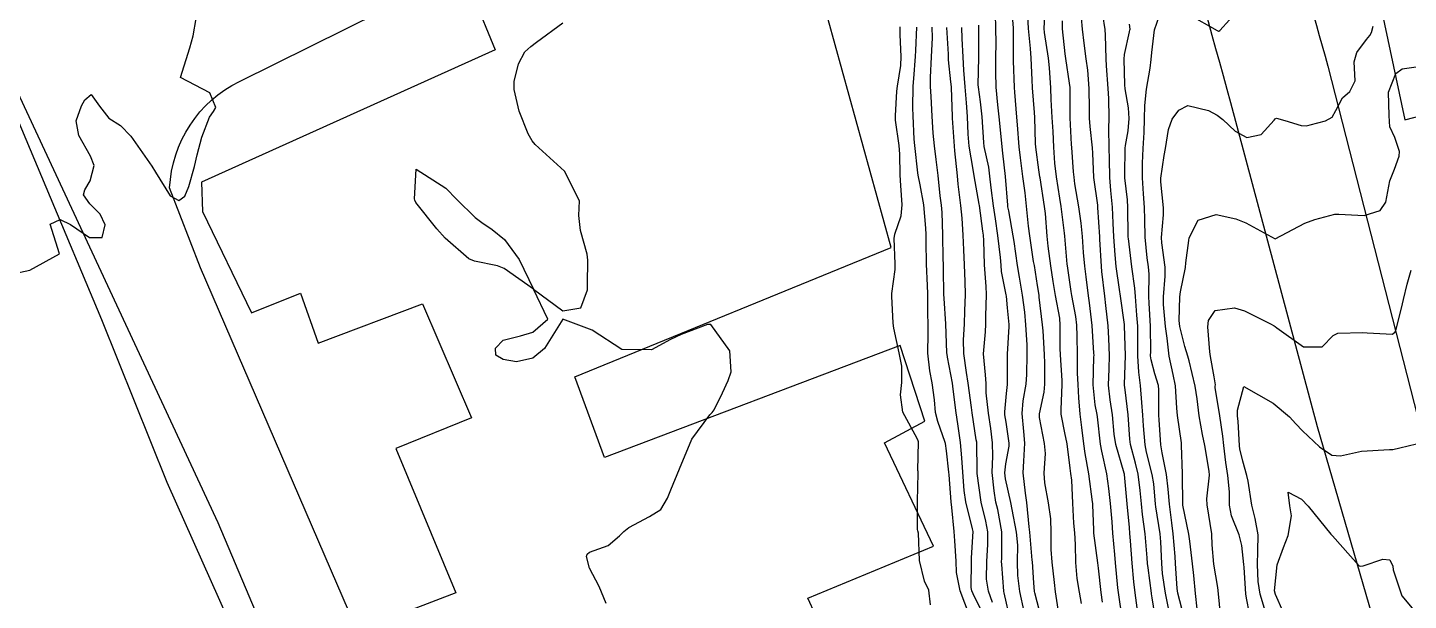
# Model space of a CAD drawing. Header units: metres. Extents: x 307586 to 320046, y 7427249 to 7434250.
# Drawn here: x 312588.5 to 312681.7, y 7431747.8 to 7431786.5 of the extents above; entities that cross this region are included whole.
import ezdxf

# ---------------------------------------------------------------- set-up
doc = ezdxf.new("R2010")
doc.units = ezdxf.units.M
doc.header["$MEASUREMENT"] = 0
for name, color, linetype in [('Curvas de Nivel 1m', 11, 'Continuous'), ('Curvas de Nivel 5m', 15, 'Continuous'), ('Edificações', 30, 'Continuous'), ('Vias Primárias', 230, 'Continuous')]:
    doc.layers.add(name, color=color, linetype=linetype)

msp = doc.modelspace()

# ---------------------------------------------------------------- linework, layer by layer
at = {"layer": 'Curvas de Nivel 1m', "flags": 128}
for points, elevation in [([(312658.146, 7431746.622), (312657.878, 7431748.375), (312657.803, 7431748.992), (312657.652, 7431750.378), (312657.594, 7431751.23), (312657.59, 7431752.379), (312657.555, 7431753.297), (312657.407, 7431754.381), (312657.161, 7431755.725), (312657.121, 7431756.384), (312657.197, 7431757.713), (312657.14, 7431758.384), (312656.8, 7431760.138), (312656.8, 7431760.388), (312657.112, 7431761.847), (312657.167, 7431762.384), (312657.169, 7431763.813), (312657.141, 7431764.385), (312657.036, 7431765.977), (312657.003, 7431766.386), (312656.786, 7431768.254), (312656.767, 7431768.389), (312656.659, 7431769.047), (312656.451, 7431770.392), (312656.405, 7431770.665), (312656.136, 7431772.396), (312656.046, 7431773.06), (312655.923, 7431774.398), (312655.829, 7431775.307), (312655.676, 7431776.401), (312655.509, 7431777.659), (312655.425, 7431778.403), (312655.303, 7431779.89), (312655.269, 7431780.405), (312655.131, 7431782.094), (312655.111, 7431782.407), (312655.042, 7431784.207), (312655.039, 7431784.408), (312655.047, 7431786.232), (312655.042, 7431786.408), (312654.893, 7431788.41)], 731), ([(312661.058, 7431747.682), (312660.968, 7431748.334), (312660.788, 7431749.978), (312660.745, 7431750.337), (312660.476, 7431752.327), (312660.465, 7431752.561), (312660.391, 7431754.25), (312660.388, 7431754.341), (312660.378, 7431754.448), (312660.124, 7431756.346), (312659.876, 7431757.699), (312659.782, 7431758.351), (312659.649, 7431759.458), (312659.548, 7431760.355), (312659.46, 7431761.467), (312659.398, 7431762.358), (312659.373, 7431763.14), (312659.36, 7431764.359), (312659.349, 7431765.632), (312659.32, 7431766.36), (312659.242, 7431766.964), (312658.989, 7431768.365), (312658.943, 7431768.653), (312658.688, 7431770.37), (312658.675, 7431770.479), (312658.51, 7431772.372), (312658.491, 7431772.586), (312658.257, 7431774.375), (312658.173, 7431774.934), (312657.95, 7431776.378), (312657.834, 7431777.308), (312657.755, 7431778.38), (312657.714, 7431779.451), (312657.658, 7431780.381), (312657.582, 7431781.612), (312657.556, 7431782.383), (312657.479, 7431783.741), (312657.402, 7431784.384), (312657.14, 7431786.116), (312657.125, 7431786.387), (312657.213, 7431788.063)], 733), ([(312664.668, 7431746.287), (312664.41, 7431747.976), (312664.364, 7431748.242), (312664.356, 7431748.291), (312664.122, 7431749.987), (312664.09, 7431750.295), (312664.068, 7431750.666), (312663.931, 7431752.298), (312663.761, 7431753.586), (312663.676, 7431754.302), (312663.595, 7431755.205), (312663.45, 7431756.306), (312663.275, 7431757.063), (312662.942, 7431758.314), (312662.889, 7431758.668), (312662.787, 7431760.316), (312662.578, 7431761.996), (312662.533, 7431762.32), (312662.529, 7431762.375), (312662.603, 7431764.32), (312662.541, 7431766.321), (312662.531, 7431766.424), (312662.274, 7431768.324), (312662.204, 7431768.778), (312661.977, 7431770.327), (312661.901, 7431771.112), (312661.821, 7431772.329), (312661.78, 7431773.262), (312661.725, 7431774.33), (312661.612, 7431775.459), (312661.538, 7431776.332), (312661.524, 7431777.574), (312661.511, 7431778.333), (312661.481, 7431779.638), (312661.501, 7431780.333), (312661.488, 7431781.658), (312661.428, 7431782.334), (312661.31, 7431783.863), (312661.29, 7431784.336), (312661.251, 7431785.952), (312661.23, 7431786.336), (312660.915, 7431788.317)], 736), ([(312587.202, 7431769.768), (312588.662, 7431770.074), (312590.673, 7431771.18), (312590.036, 7431773.19), (312590.706, 7431773.513), (312591.406, 7431773.173), (312592.69, 7431772.279), (312593.547, 7431772.291), (312593.745, 7431773.144), (312593.416, 7431773.856), (312592.717, 7431774.554), (312592.29, 7431775.164), (312592.382, 7431775.507), (312592.732, 7431776.112), (312592.994, 7431777.156), (312592.752, 7431777.777), (312591.959, 7431779.168), (312591.798, 7431780.155), (312592.152, 7431781.166), (312592.376, 7431781.587), (312592.805, 7431781.943), (312593.366, 7431781.151), (312593.991, 7431780.348), (312594.78, 7431779.839), (312595.485, 7431779.123), (312596.746, 7431777.333), (312596.901, 7431777.108), (312597.138, 7431776.707), (312598.135, 7431775.096), (312598.72, 7431774.781), (312599.126, 7431775.084), (312599.383, 7431775.733), (312599.771, 7431777.075), (312599.959, 7431777.867), (312600.267, 7431779.068), (312600.786, 7431780.41), (312601.055, 7431780.793), (312601.211, 7431781.056), (312600.808, 7431782.061), (312598.823, 7431783.09), (312599.468, 7431785.081), (312599.672, 7431785.898), (312599.888, 7431787.075)], 722), ([(312659.642, 7431747.588), (312659.489, 7431748.354), (312659.34, 7431749.275), (312659.255, 7431750.358), (312659.233, 7431751.577), (312659.182, 7431752.359), (312659.125, 7431753.015), (312659.047, 7431754.362), (312658.97, 7431755.899), (312658.923, 7431756.364), (312658.868, 7431756.716), (312658.666, 7431758.368), (312658.649, 7431758.484), (312658.539, 7431759.002), (312658.265, 7431760.373), (312658.254, 7431760.677), (312658.327, 7431762.373), (312658.324, 7431762.634), (312658.207, 7431764.374), (312658.196, 7431764.788), (312658.204, 7431766.374), (312658.16, 7431766.853), (312657.881, 7431768.378), (312657.725, 7431769.317), (312657.565, 7431770.381), (312657.379, 7431771.697), (312657.311, 7431772.384), (312657.196, 7431773.908), (312657.141, 7431774.386), (312656.835, 7431776.306), (312656.821, 7431776.389), (312656.758, 7431776.854), (312656.55, 7431778.392), (312656.532, 7431778.636), (312656.491, 7431780.393), (312656.472, 7431780.72), (312656.325, 7431782.395), (312656.293, 7431782.931), (312656.237, 7431784.396), (312656.199, 7431785.05), (312656.066, 7431786.398), (312656.022, 7431787.258)], 732), ([(312666.403, 7431747.247), (312666.138, 7431748.273), (312666.085, 7431748.605), (312665.985, 7431750.274), (312665.953, 7431750.762), (312665.816, 7431752.276), (312665.72, 7431753.028), (312665.562, 7431754.279), (312665.478, 7431755.301), (312665.363, 7431756.281), (312665.066, 7431757.746), (312664.985, 7431758.285), (312664.866, 7431759.971), (312664.853, 7431760.287), (312664.86, 7431762.006), (312664.825, 7431762.288), (312664.591, 7431763.092), (312664.328, 7431764.022), (312664.301, 7431764.295), (312664.302, 7431764.6), (312664.283, 7431766.295), (312664.2, 7431767.848), (312664.188, 7431768.297), (312664.192, 7431769.821), (312664.163, 7431770.298), (312664.071, 7431770.911), (312663.921, 7431772.302), (312663.906, 7431773.493), (312663.894, 7431774.302), (312663.813, 7431775.228), (312663.741, 7431776.305), (312663.755, 7431777.297), (312663.789, 7431778.305), (312663.853, 7431779.374), (312663.889, 7431780.304), (312663.903, 7431781.207), (312664.03, 7431782.302), (312664.264, 7431783.725), (312664.334, 7431784.298), (312664.378, 7431784.77), (312664.569, 7431786.295), (312664.882, 7431787.213)], 738), ([(312666.884, 7431787.332), (312668.793, 7431786.251), (312668.872, 7431786.21), (312668.912, 7431786.21), (312668.96, 7431786.249), (312669.614, 7431786.972)], 738), ([(312627.564, 7431747.576), (312627.093, 7431748.743), (312626.425, 7431749.967), (312626.233, 7431750.752), (312626.264, 7431750.924), (312626.437, 7431751.053), (312627.685, 7431751.497), (312628.454, 7431752.143), (312628.736, 7431752.449), (312629.09, 7431752.721), (312630.471, 7431753.463), (312631.234, 7431753.933), (312631.692, 7431754.688), (312631.92, 7431755.257), (312632.513, 7431756.68), (312633.342, 7431758.668), (312634.55, 7431760.317), (312634.715, 7431760.485), (312634.846, 7431760.647), (312635.414, 7431761.798), (312635.79, 7431762.638), (312635.993, 7431763.232), (312635.896, 7431764.637), (312634.629, 7431766.413), (312634.396, 7431766.42), (312632.614, 7431765.739), (312631.886, 7431765.412), (312630.603, 7431764.7), (312628.603, 7431764.73), (312626.616, 7431766.028), (312624.623, 7431766.77), (312623.388, 7431764.788), (312622.596, 7431764.15), (312621.5, 7431763.905), (312620.595, 7431764.045), (312620.12, 7431764.349), (312620.082, 7431764.828), (312620.608, 7431765.363), (312621.765, 7431765.655), (312622.614, 7431765.897), (312623.624, 7431766.785), (312622.653, 7431768.8), (312620.667, 7431770.205), (312620.226, 7431770.384), (312618.671, 7431770.693), (312618.282, 7431770.854), (312616.694, 7431772.253), (312616.125, 7431772.876), (312614.721, 7431774.652), (312614.639, 7431774.808), (312614.63, 7431774.891), (312614.743, 7431776.89), (312616.73, 7431775.62), (312617.486, 7431774.862), (312618.711, 7431773.638), (312619.159, 7431773.295), (312619.868, 7431772.833), (312620.693, 7431772.156), (312621.69, 7431770.81), (312622.653, 7431768.8), (312624.632, 7431767.345), (312625.846, 7431767.547), (312626.297, 7431768.754), (312626.303, 7431769.107), (312626.322, 7431770.754), (312626.267, 7431771.166), (312625.824, 7431772.759), (312625.71, 7431773.763), (312625.744, 7431774.76), (312624.743, 7431776.77), (312622.769, 7431778.557), (312622.572, 7431778.802), (312622.3, 7431779.283), (312621.683, 7431780.811), (312621.343, 7431782.286), (312621.338, 7431782.815), (312621.629, 7431784.018), (312622.068, 7431784.808), (312622.465, 7431785.185), (312622.85, 7431785.464), (312624.641, 7431786.773)], 723), ([(312649.433, 7431747.505), (312649.34, 7431748.476), (312649.033, 7431749.095), (312648.708, 7431750.486), (312648.626, 7431752.322), (312648.577, 7431752.488), (312648.56, 7431752.584), (312648.575, 7431754.489), (312648.611, 7431756.389), (312648.603, 7431756.489), (312648.596, 7431756.571), (312648.626, 7431758.489), (312648.612, 7431758.567), (312648.535, 7431758.715), (312647.574, 7431760.5), (312647.412, 7431761.66), (312647.504, 7431762.501), (312647.502, 7431763.593), (312647.332, 7431764.503), (312646.973, 7431766.161), (312646.928, 7431766.507), (312646.823, 7431768.337), (312646.834, 7431768.508), (312647.053, 7431770.122), (312647.052, 7431770.506), (312646.987, 7431772.219), (312647.042, 7431772.507), (312647.468, 7431773.75), (312647.531, 7431774.502), (312647.442, 7431775.803), (312647.395, 7431776.504), (312647.368, 7431777.903), (312647.324, 7431778.504), (312647.082, 7431780.215), (312647.071, 7431780.507), (312647.168, 7431782.156), (312647.208, 7431782.506), (312647.434, 7431783.907), (312647.47, 7431784.504), (312647.398, 7431785.971), (312647.386, 7431786.505)], 724), ([(312652.953, 7431746.986), (312652.409, 7431748.039), (312652.226, 7431748.442), (312652.185, 7431748.672), (312652.214, 7431750.442), (312652.217, 7431750.661), (312652.315, 7431752.441), (312652.288, 7431752.618), (312651.835, 7431754.446), (312651.725, 7431755.217), (312651.634, 7431756.449), (312651.563, 7431757.409), (312651.473, 7431758.451), (312651.288, 7431759.71), (312651.17, 7431760.454), (312650.982, 7431762.051), (312650.922, 7431762.457), (312650.6, 7431764.206), (312650.559, 7431764.417), (312650.551, 7431764.461), (312650.553, 7431764.512), (312650.471, 7431766.462), (312650.355, 7431768.17), (312650.344, 7431768.465), (312650.323, 7431770.119), (312650.315, 7431770.465), (312650.307, 7431770.837), (312650.281, 7431772.466), (312650.235, 7431773.984), (312650.188, 7431774.468), (312650.098, 7431775.104), (312649.95, 7431776.472), (312649.836, 7431777.546), (312649.72, 7431778.476), (312649.629, 7431779.325), (312649.553, 7431780.479), (312649.49, 7431781.803), (312649.447, 7431782.481), (312649.432, 7431783.084), (312649.51, 7431784.48), (312649.578, 7431785.763), (312649.562, 7431786.48)], 726), ([(312653.63, 7431747.647), (312653.363, 7431748.426), (312653.225, 7431749.232), (312653.246, 7431750.428), (312653.312, 7431751.565), (312653.311, 7431752.427), (312653.175, 7431753.134), (312652.859, 7431754.434), (312652.598, 7431756.352), (312652.594, 7431756.439), (312652.591, 7431756.516), (312652.565, 7431758.44), (312652.56, 7431758.467), (312652.535, 7431758.635), (312652.248, 7431760.443), (312652.199, 7431760.803), (312651.976, 7431762.446), (312651.862, 7431763.175), (312651.693, 7431764.449), (312651.675, 7431765.391), (312651.733, 7431766.449), (312651.753, 7431767.337), (312651.794, 7431768.449), (312651.793, 7431769.318), (312651.727, 7431770.449), (312651.684, 7431771.454), (312651.657, 7431772.45), (312651.578, 7431773.587), (312651.479, 7431774.452), (312651.319, 7431775.88), (312651.256, 7431776.455), (312651.085, 7431778.142), (312651.057, 7431778.457), (312650.92, 7431780.331), (312650.917, 7431780.459), (312650.864, 7431782.418), (312650.859, 7431782.46), (312650.826, 7431782.795), (312650.651, 7431784.273), (312650.65, 7431784.463), (312650.651, 7431784.658), (312650.534, 7431786.465)], 727), ([(312654.835, 7431746.406), (312654.412, 7431748.306), (312654.391, 7431748.388), (312654.385, 7431748.41), (312654.246, 7431750.227), (312654.243, 7431750.413), (312654.256, 7431750.592), (312654.263, 7431752.413), (312653.979, 7431753.919), (312653.86, 7431754.419), (312653.73, 7431755.186), (312653.61, 7431756.424), (312653.64, 7431757.539), (312653.638, 7431758.423), (312653.514, 7431759.396), (312653.352, 7431760.428), (312653.203, 7431761.801), (312653.199, 7431762.431), (312653.165, 7431763.008), (312653.022, 7431764.434), (312653.145, 7431765.913), (312653.181, 7431766.432), (312653.188, 7431766.981), (312653.223, 7431768.431), (312653.196, 7431768.97), (312653.098, 7431770.434), (312653.047, 7431772.085), (312653.014, 7431772.435), (312652.979, 7431772.71), (312652.74, 7431774.44), (312652.725, 7431774.547), (312652.394, 7431776.444), (312652.318, 7431776.884), (312652.055, 7431778.447), (312651.977, 7431779.252), (312651.929, 7431780.449), (312651.879, 7431781.377), (312651.775, 7431782.45), (312651.694, 7431783.591), (312651.657, 7431784.452), (312651.588, 7431785.727), (312651.563, 7431786.453)], 728), ([(312655.76, 7431747.036), (312655.472, 7431748.399), (312655.34, 7431749.484), (312655.314, 7431750.401), (312655.328, 7431751.523), (312655.252, 7431752.402), (312654.963, 7431753.92), (312654.865, 7431754.406), (312654.507, 7431755.993), (312654.462, 7431756.411), (312654.519, 7431757.018), (312654.745, 7431758.194), (312654.749, 7431758.408), (312654.547, 7431759.82), (312654.467, 7431760.326), (312654.452, 7431760.412), (312654.449, 7431760.517), (312654.573, 7431761.759), (312654.636, 7431762.356), (312654.641, 7431762.409), (312654.642, 7431764.37), (312654.644, 7431764.41), (312654.757, 7431766.282), (312654.758, 7431766.409), (312654.644, 7431767.542), (312654.563, 7431768.322), (312654.548, 7431768.412), (312654.244, 7431769.992), (312654.201, 7431770.417), (312654.165, 7431770.933), (312653.991, 7431772.421), (312653.829, 7431773.538), (312653.698, 7431774.425), (312653.539, 7431775.63), (312653.454, 7431776.429), (312653.369, 7431777.041), (312653.065, 7431778.436), (312653.034, 7431778.695), (312652.922, 7431780.438), (312652.808, 7431781.44), (312652.671, 7431782.442), (312652.665, 7431782.601), (312652.7, 7431784.441), (312652.704, 7431784.582), (312652.702, 7431786.442), (312652.702, 7431786.614)], 729), ([(312662.394, 7431746.467), (312662.126, 7431748.323), (312662.09, 7431748.649), (312661.932, 7431750.325), (312661.876, 7431750.891), (312661.753, 7431752.327), (312661.697, 7431753.101), (312661.594, 7431754.329), (312661.483, 7431755.345), (312661.337, 7431756.332), (312660.998, 7431757.866), (312660.91, 7431758.336), (312660.713, 7431760.176), (312660.694, 7431760.339), (312660.563, 7431760.999), (312660.412, 7431762.343), (312660.473, 7431764.213), (312660.48, 7431764.342), (312660.473, 7431764.474), (312660.344, 7431766.344), (312660.18, 7431767.879), (312660.116, 7431768.348), (312659.947, 7431769.632), (312659.861, 7431770.352), (312659.775, 7431771.265), (312659.7, 7431772.355), (312659.618, 7431773.263), (312659.464, 7431774.359), (312659.192, 7431775.918), (312659.13, 7431776.364), (312659.103, 7431776.712), (312658.98, 7431778.367), (312658.964, 7431778.556), (312658.87, 7431780.369), (312658.873, 7431782.318), (312658.874, 7431782.369), (312658.869, 7431782.415), (312658.826, 7431782.694), (312658.573, 7431784.373), (312658.529, 7431784.692), (312658.362, 7431786.375), (312658.347, 7431786.906)], 734), ([(312665.524, 7431747.157), (312665.294, 7431748.281), (312665.106, 7431749.604), (312665.058, 7431750.284), (312664.987, 7431751.753), (312664.933, 7431752.285), (312664.657, 7431754.112), (312664.634, 7431754.288), (312664.504, 7431755.667), (312664.407, 7431756.292), (312664.027, 7431757.796), (312663.927, 7431758.299), (312663.827, 7431759.583), (312663.776, 7431760.302), (312663.709, 7431761.159), (312663.604, 7431762.305), (312663.494, 7431763.208), (312663.438, 7431764.307), (312663.436, 7431765.492), (312663.424, 7431766.308), (312663.376, 7431767.045), (312663.276, 7431768.311), (312663.222, 7431768.875), (312663.025, 7431770.315), (312662.799, 7431772.221), (312662.792, 7431772.319), (312662.788, 7431772.403), (312662.768, 7431774.319), (312662.73, 7431774.819), (312662.564, 7431776.322), (312662.557, 7431776.52), (312662.591, 7431778.322), (312662.606, 7431778.49), (312662.785, 7431779.49), (312662.861, 7431780.319), (312662.804, 7431781.041), (312662.582, 7431782.322), (312662.553, 7431782.595), (312662.518, 7431784.323), (312662.54, 7431784.63), (312662.871, 7431786.168), (312662.9, 7431786.292), (312662.908, 7431786.319), (312662.909, 7431786.356), (312662.877, 7431786.689)], 737), ([(312667.438, 7431747.224), (312667.316, 7431748.261), (312667.213, 7431749.474), (312667.12, 7431750.263), (312666.937, 7431751.783), (312666.868, 7431752.266), (312666.482, 7431754.214), (312666.474, 7431754.27), (312666.439, 7431756.271), (312666.439, 7431756.345), (312666.389, 7431758.271), (312666.374, 7431758.432), (312666.107, 7431760.274), (312666.075, 7431760.761), (312665.979, 7431762.276), (312665.819, 7431763.049), (312665.552, 7431764.281), (312665.404, 7431765.499), (312665.302, 7431766.283), (312665.163, 7431767.769), (312665.165, 7431768.285), (312665.279, 7431769.671), (312665.28, 7431770.284), (312665.048, 7431771.936), (312665.026, 7431772.287), (312665.176, 7431773.828), (312665.173, 7431774.285), (312664.987, 7431776.05), (312664.983, 7431776.288), (312665.222, 7431777.832), (312665.298, 7431778.285), (312665.502, 7431779.567), (312665.758, 7431780.28), (312666.199, 7431780.879), (312666.807, 7431781.186), (312668.198, 7431780.86), (312668.797, 7431780.54), (312669.179, 7431780.244), (312670.007, 7431779.454), (312670.781, 7431779.041), (312671.749, 7431779.245), (312672.642, 7431780.202), (312672.701, 7431780.294), (312672.795, 7431780.347), (312673.362, 7431780.191), (312674.45, 7431779.836), (312674.789, 7431779.827), (312675.072, 7431779.885), (312676.107, 7431780.157), (312676.539, 7431780.411), (312676.804, 7431780.864), (312677.247, 7431781.715), (312677.739, 7431782.141), (312678.103, 7431782.864), (312678.045, 7431784.138), (312678.207, 7431784.782), (312678.866, 7431785.645), (312679.082, 7431785.915), (312679.207, 7431786.125), (312679.308, 7431786.554)], 739), ([(312671.097, 7431746.213), (312670.782, 7431747.843), (312670.734, 7431748.217), (312670.607, 7431750.043), (312670.595, 7431750.218), (312670.452, 7431751.507), (312670.272, 7431752.223), (312669.757, 7431753.512), (312669.624, 7431754.233), (312669.612, 7431755.117), (312669.515, 7431756.235), (312669.381, 7431757.097), (312669.241, 7431758.239), (312669.169, 7431758.87), (312668.959, 7431760.244), (312668.659, 7431762.172), (312668.662, 7431762.249), (312668.684, 7431762.349), (312668.589, 7431762.882), (312668.341, 7431764.253), (312668.287, 7431764.574), (312668.152, 7431766.255), (312668.21, 7431766.681), (312668.644, 7431767.363), (312669.949, 7431767.534), (312670.644, 7431767.336), (312672.384, 7431766.454), (312672.634, 7431766.319), (312672.713, 7431766.278), (312672.816, 7431766.197), (312674.614, 7431764.918), (312675.864, 7431764.908), (312676.626, 7431765.662), (312676.937, 7431765.838), (312678.629, 7431765.871), (312678.91, 7431765.844), (312680.628, 7431765.763), (312680.811, 7431765.918), (312680.865, 7431766.098), (312681.226, 7431767.515), (312681.374, 7431768.093), (312681.618, 7431769.136), (312681.88, 7431770.088)], 741), ([(312672.244, 7431746.352), (312671.684, 7431748.207), (312671.564, 7431749.066), (312671.515, 7431750.209), (312671.533, 7431751.123), (312671.566, 7431752.209), (312671.364, 7431753.321), (312671.139, 7431754.213), (312670.88, 7431755.843), (312670.801, 7431756.217), (312670.523, 7431757.191), (312670.323, 7431758.015), (312670.295, 7431758.224), (312670.206, 7431759.881), (312670.166, 7431760.226), (312670.16, 7431760.625), (312670.583, 7431762.22), (312672.566, 7431761.104), (312673.668, 7431760.183), (312674.089, 7431759.717), (312674.544, 7431759.237), (312675.704, 7431758.158), (312676.527, 7431757.602), (312677.113, 7431757.558), (312678.53, 7431757.86), (312680.409, 7431757.98), (312680.532, 7431757.978), (312680.645, 7431757.986), (312681.109, 7431758.094), (312682.249, 7431758.37)], 742), ([(312673.241, 7431747.027), (312672.732, 7431748.195), (312672.652, 7431748.433), (312672.832, 7431750.194), (312673.265, 7431751.373), (312673.573, 7431752.183), (312673.803, 7431753.507), (312673.699, 7431754.182), (312673.581, 7431755.099), (312674.49, 7431754.619), (312674.939, 7431754.165), (312676.464, 7431752.268), (312676.562, 7431752.149), (312677.794, 7431750.786), (312678.378, 7431750.131), (312678.433, 7431750.098), (312678.643, 7431750.127), (312679.978, 7431750.569), (312680.44, 7431750.543), (312680.655, 7431750.098), (312680.673, 7431749.855), (312681.249, 7431748.092), (312682.399, 7431746.736)], 743)]:
    msp.add_lwpolyline(points, dxfattribs=dict(at, elevation=elevation))
at = {"layer": 'Curvas de Nivel 5m', "flags": 128}
for points, elevation in [([(312656.973, 7431746.384), (312656.488, 7431748.314), (312656.472, 7431748.389), (312656.419, 7431748.973), (312656.319, 7431750.391), (312656.311, 7431750.515), (312656.142, 7431752.393), (312656.104, 7431752.756), (312655.951, 7431754.395), (312655.856, 7431755.033), (312655.697, 7431756.398), (312655.737, 7431757.182), (312655.808, 7431758.397), (312655.743, 7431759.196), (312655.636, 7431760.399), (312655.694, 7431761.271), (312655.893, 7431762.397), (312655.947, 7431763.039), (312655.971, 7431764.396), (312655.968, 7431765.041), (312655.879, 7431766.398), (312655.799, 7431767.241), (312655.649, 7431768.4), (312655.448, 7431769.62), (312655.322, 7431770.404), (312655.082, 7431772.021), (312655.021, 7431772.407), (312654.72, 7431774.083), (312654.672, 7431774.36), (312654.665, 7431774.411), (312654.656, 7431774.479), (312654.504, 7431776.414), (312654.33, 7431777.978), (312654.273, 7431778.417), (312654.139, 7431779.772), (312654.083, 7431780.421), (312653.987, 7431781.241), (312653.874, 7431782.424), (312653.845, 7431783.437), (312653.852, 7431784.425), (312653.868, 7431785.414), (312653.855, 7431786.425), (312653.825, 7431787.369)], 730), ([(312663.398, 7431747.3), (312663.246, 7431748.307), (312663.155, 7431749.043), (312663.049, 7431750.311), (312662.948, 7431751.82), (312662.903, 7431752.313), (312662.864, 7431752.712), (312662.717, 7431754.316), (312662.535, 7431756.298), (312662.532, 7431756.32), (312662.514, 7431756.386), (312661.954, 7431758.326), (312661.845, 7431759.021), (312661.733, 7431760.328), (312661.574, 7431761.324), (312661.461, 7431762.331), (312661.492, 7431763.433), (312661.52, 7431764.331), (312661.478, 7431765.473), (312661.425, 7431766.332), (312661.283, 7431767.697), (312661.208, 7431768.334), (312661.012, 7431769.994), (312660.979, 7431770.337), (312660.865, 7431772.173), (312660.86, 7431772.338), (312660.744, 7431774.319), (312660.742, 7431774.34), (312660.725, 7431774.46), (312660.476, 7431776.344), (312660.398, 7431777.974), (312660.376, 7431778.346), (312660.216, 7431779.777), (312660.178, 7431780.349), (312660.171, 7431780.981), (312660.148, 7431782.35), (312660.056, 7431783.573), (312659.953, 7431784.353), (312659.81, 7431785.404), (312659.702, 7431786.358), (312659.635, 7431787.113)], 735), ([(312652.067, 7431746.773), (312651.436, 7431748.45), (312651.207, 7431749.67), (312651.168, 7431750.453), (312651.083, 7431751.825), (312651.046, 7431752.454), (312650.876, 7431754.059), (312650.829, 7431754.457), (312650.705, 7431756.263), (312650.688, 7431756.458), (312650.527, 7431757.89), (312650.449, 7431758.379), (312650.428, 7431758.462), (312649.945, 7431759.867), (312649.79, 7431760.471), (312649.71, 7431761.329), (312649.556, 7431762.475), (312649.396, 7431763.283), (312649.263, 7431764.48), (312649.293, 7431765.809), (312649.292, 7431766.48), (312649.267, 7431767.109), (312649.252, 7431768.481), (312649.233, 7431769.056), (312649.166, 7431770.483), (312649.155, 7431772.024), (312649.154, 7431772.483), (312649.136, 7431772.912), (312648.983, 7431774.486), (312648.743, 7431775.832), (312648.605, 7431776.491), (312648.586, 7431776.66), (312648.384, 7431778.494), (312648.341, 7431778.931), (312648.265, 7431780.495), (312648.256, 7431781.041), (312648.283, 7431782.495), (312648.315, 7431783.008), (312648.426, 7431784.494), (312648.442, 7431784.901), (312648.528, 7431786.493)], 725), ([(312669.003, 7431746.845), (312668.889, 7431748.243), (312668.839, 7431748.665), (312668.565, 7431750.248), (312668.452, 7431751.55), (312668.428, 7431752.25), (312668.425, 7431752.289), (312668.107, 7431754.254), (312668.095, 7431754.648), (312668.271, 7431756.252), (312668.26, 7431756.508), (312667.962, 7431758.256), (312667.805, 7431758.992), (312667.567, 7431760.26), (312667.442, 7431761.389), (312667.301, 7431762.263), (312666.91, 7431763.957), (312666.82, 7431764.268), (312666.613, 7431764.935), (312666.265, 7431766.274), (312666.219, 7431766.692), (312666.271, 7431768.274), (312666.309, 7431768.621), (312666.654, 7431770.27), (312666.678, 7431770.588), (312666.875, 7431772.094), (312666.908, 7431772.268), (312667.516, 7431773.461), (312668.719, 7431773.83), (312670.043, 7431773.557), (312670.714, 7431773.282), (312672.703, 7431772.2), (312674.714, 7431773.249), (312675.371, 7431773.509), (312676.72, 7431773.865), (312677.004, 7431773.864), (312678.719, 7431773.766), (312679.784, 7431774.114), (312680.168, 7431774.671), (312680.447, 7431776.105), (312680.761, 7431776.903), (312681.081, 7431777.786), (312681.097, 7431778.097), (312680.782, 7431779.041), (312680.443, 7431779.758), (312680.416, 7431780.106), (312680.394, 7431780.511), (312680.352, 7431782.107), (312680.836, 7431783.367), (312681.267, 7431783.667), (312682.841, 7431783.897)], 740)]:
    msp.add_lwpolyline(points, dxfattribs=dict(at, elevation=elevation))
at = {"layer": 'Edificações'}
for points in [[(312643.75, 7431742.317), (312641.164, 7431747.949), (312649.651, 7431751.46), (312646.335, 7431758.438), (312649.053, 7431759.896), (312647.396, 7431764.998), (312627.439, 7431757.444), (312625.45, 7431762.877), (312646.799, 7431771.623), (312639.703, 7431797.286)], [(312618.606, 7431788.541), (312620.065, 7431784.963), (312600.24, 7431776.019), (312600.307, 7431774.031), (312603.622, 7431767.206), (312606.937, 7431768.531), (312608.13, 7431765.152), (312615.158, 7431767.803), (312618.473, 7431760.117), (312613.368, 7431758.049), (312617.412, 7431748.309), (312612.771, 7431746.52)], [(312585.955, 7431784.672), (312593.493, 7431766.746), (312597.909, 7431755.774), (312603.233, 7431743.826), (312599.859, 7431742.334), (312601.871, 7431736.498), (312605.05, 7431737.535), (312609.013, 7431728.888), (312607.715, 7431728.434), (312611.349, 7431718.383), (312612.907, 7431714.816), (312615.048, 7431715.789), (312621.67, 7431701.311), (312630.458, 7431681.141), (312628.939, 7431681.383), (312620.773, 7431681.977), (312616.424, 7431682.293), (312609.477, 7431682.925), (312600.04, 7431683.307), (312598.061, 7431683.39), (312595.9, 7431683.398), (312595.015, 7431683.401), (312591.212, 7431683.895), (312586.974, 7431684.317)]]:
    msp.add_lwpolyline(points, dxfattribs=at)
msp.add_lwpolyline([(312678.71, 7431793.162), (312681.461, 7431780.218), (312694.724, 7431783.676), (312692.772, 7431791.078), (312688.38, 7431789.97), (312687.36, 7431794.979)], close=True, dxfattribs=at)
at = {"layer": 'Vias Primárias'}
for points in [[(312629.209, 7431872.569), (312645.907, 7431847.522), (312651.31, 7431839.545, -0.011466), (312657.457, 7431830.006, -0.019653), (312666.354, 7431814.108, -0.044304), (312670.256, 7431804.406, -0.001956), (312673.107, 7431794.847, -0.003504), (312676.259, 7431783.844), (312682.807, 7431758.264), (312688.909, 7431736.409), (312689.961, 7431732.804, 0.140066), (312692.51, 7431728.758, 0.101996), (312696.458, 7431726.461, 0.12288), (312699.606, 7431726.211, 0.092326), (312703.854, 7431727.76), (312743.734, 7431743.092, 0.313124), (312746.387, 7431746.996), (312746.528, 7431750.128), (312745.267, 7431783.84), (312744.548, 7431807.113), (312743.61, 7431835.032), (312742.87, 7431866.295)], [(312629.209, 7431872.569), (312645.907, 7431847.522), (312651.31, 7431839.545, -0.011466), (312657.457, 7431830.006, -0.019653), (312666.354, 7431814.108, -0.044304), (312670.256, 7431804.406, -0.001956), (312673.107, 7431794.847, -0.003504), (312676.259, 7431783.844), (312682.807, 7431758.264), (312688.909, 7431736.409), (312689.961, 7431732.804, 0.140066), (312692.51, 7431728.758, 0.101996), (312696.458, 7431726.461, 0.12288), (312699.606, 7431726.211, 0.092326), (312703.854, 7431727.76), (312743.734, 7431743.092, 0.313124), (312746.387, 7431746.996), (312746.528, 7431750.128), (312745.267, 7431783.84), (312744.548, 7431807.113), (312743.61, 7431835.032), (312742.87, 7431866.295)], [(312639.206, 7431680.27), (312637.948, 7431683.346), (312632.12, 7431696.684), (312615.666, 7431734.396), (312600.174, 7431770.25), (312598.096, 7431775.633, -0.272046), (312602.799, 7431782.824), (312631.557, 7431797.085, 0.38094), (312634.854, 7431803.794), (312627.783, 7431829.227), (312621.249, 7431850.268), (312620.441, 7431854.037, 0.345794), (312617.802, 7431858.559, 0.200488), (312606.699, 7431858.347), (312568.546, 7431841.543)], [(312639.206, 7431680.27), (312637.948, 7431683.346), (312632.12, 7431696.684), (312615.666, 7431734.396), (312600.174, 7431770.25), (312598.096, 7431775.633, -0.272046), (312602.799, 7431782.824), (312631.557, 7431797.085, 0.38094), (312634.854, 7431803.794), (312627.783, 7431829.227), (312621.249, 7431850.268), (312620.441, 7431854.037, 0.345794), (312617.802, 7431858.559, 0.200488), (312606.699, 7431858.347), (312568.546, 7431841.543)], [(312545.018, 7431747.234), (312541.257, 7431755.801), (312532.501, 7431776.694), (312520.697, 7431804.229), (312520.447, 7431805.397, -0.133221), (312520.701, 7431810.084, -0.132615), (312524.123, 7431815.279), (312534.653, 7431819.978), (312545.05, 7431824.699), (312552.129, 7431828.128, -0.11113), (312559.499, 7431830.153, -0.192618), (312567.504, 7431827.378, -0.114184), (312570.117, 7431823.786), (312587.831, 7431782.09), (312601.344, 7431753.049), (312617.909, 7431713.875), (312631.755, 7431680.934)], [(312545.018, 7431747.234), (312541.257, 7431755.801), (312532.501, 7431776.694), (312520.697, 7431804.229), (312520.447, 7431805.397, -0.133221), (312520.701, 7431810.084, -0.132615), (312524.123, 7431815.279), (312534.653, 7431819.978), (312545.05, 7431824.699), (312552.129, 7431828.128, -0.11113), (312559.499, 7431830.153, -0.192618), (312567.504, 7431827.378, -0.114184), (312570.117, 7431823.786), (312587.831, 7431782.09), (312601.344, 7431753.049), (312617.909, 7431713.875), (312631.755, 7431680.934)]]:
    msp.add_lwpolyline(points, format="xyb", dxfattribs=at)
at = {"layer": 'Vias Primárias', "elevation": 750.566}
msp.add_lwpolyline([(312694.973, 7431676.089), (312694.339, 7431677.739, -0.048863), (312692.453, 7431684.557, -0.033099), (312691.556, 7431692.999, 0.026495), (312690.432, 7431705.082, 0.045991), (312689.037, 7431710.841), (312681.311, 7431739.657), (312675.561, 7431759.503), (312669.703, 7431781.375, 0.018596), (312660.812, 7431810.227, 0.065282), (312655.195, 7431821.384, -0.009771), (312639.674, 7431845.213, 0.018864), (312626.337, 7431864.898, 0.02643)], format="xyb", dxfattribs=at)
msp.add_lwpolyline([(312694.973, 7431676.089), (312694.339, 7431677.739, -0.048863), (312692.453, 7431684.557, -0.033099), (312691.556, 7431692.999, 0.026495), (312690.432, 7431705.082, 0.045991), (312689.037, 7431710.841), (312681.311, 7431739.657), (312675.561, 7431759.503), (312669.703, 7431781.375, 0.018596), (312660.812, 7431810.227, 0.065282), (312655.195, 7431821.384, -0.009771), (312639.674, 7431845.213, 0.018864), (312626.337, 7431864.898, 0.02643)], format="xyb", dxfattribs=at)

doc.saveas('drawing.dxf')
